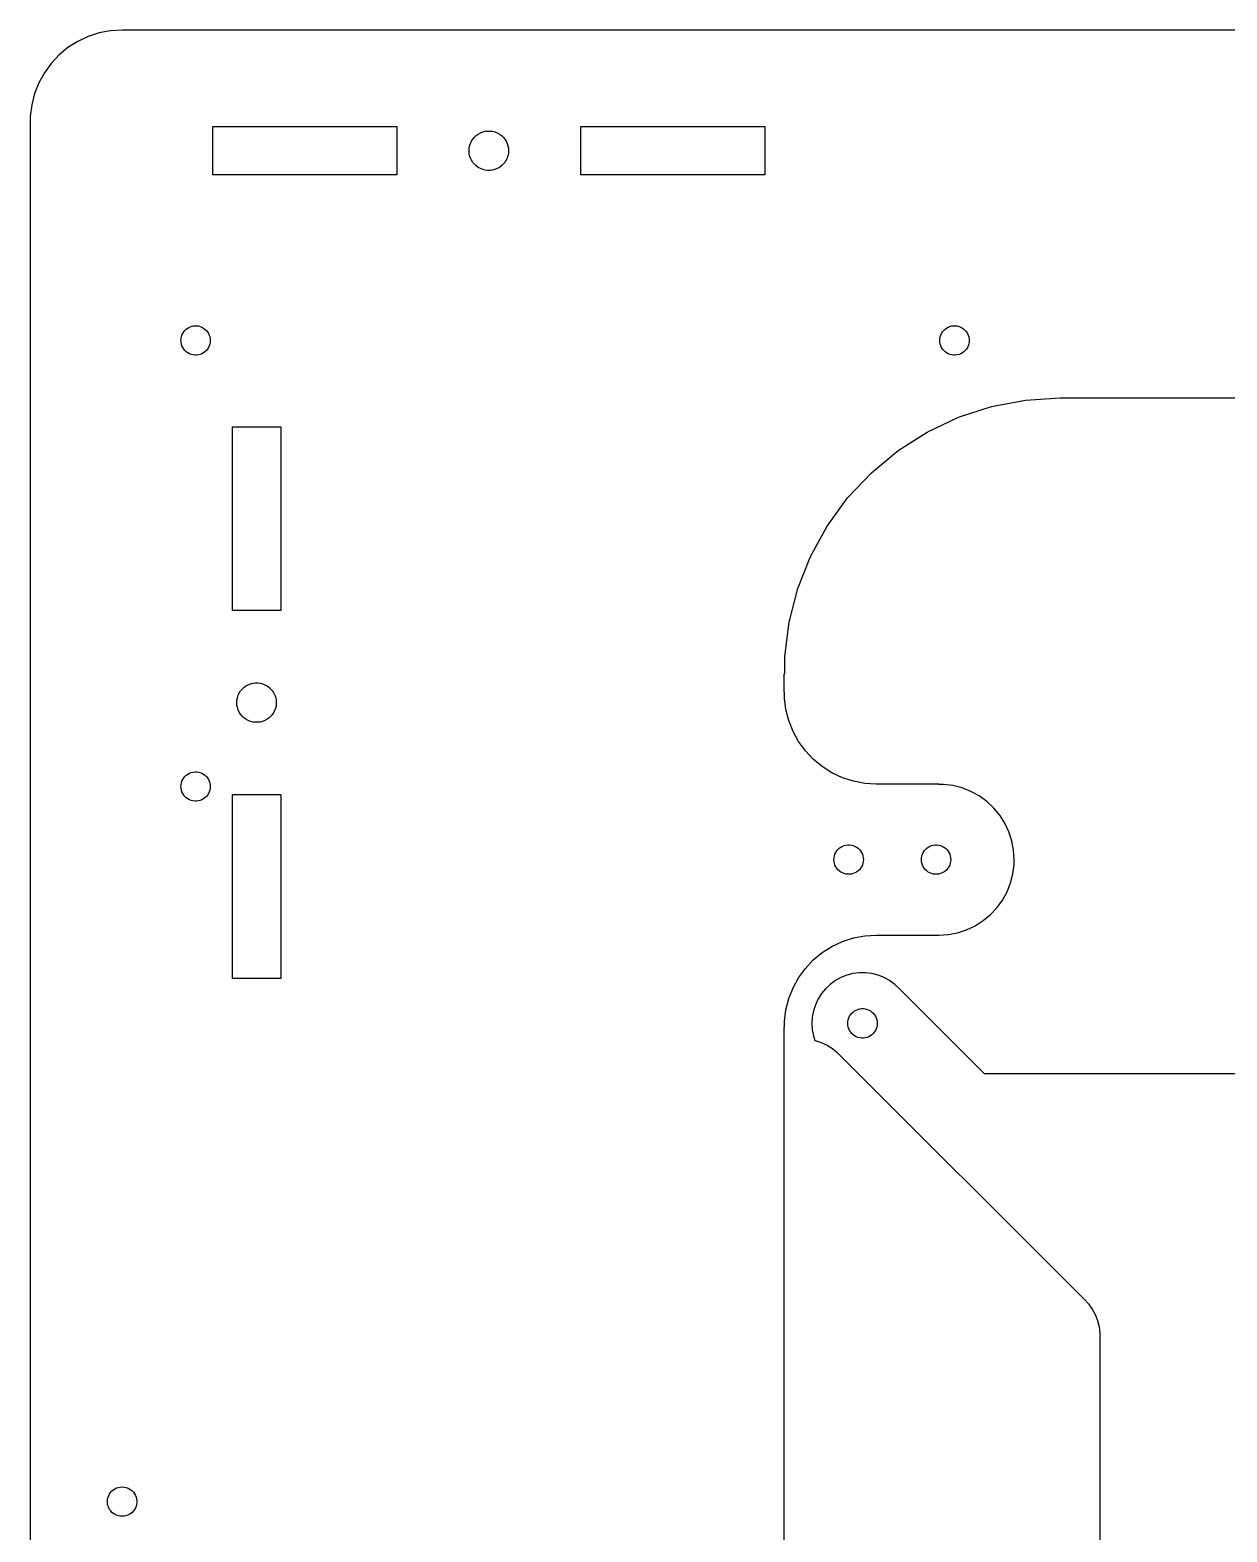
# Model space of a CAD drawing. Header units: metres. Extents: x -400 to 400, y -75 to 435.
# Drawn here: x -400 to -269.9, y 271.7 to 435 of the extents above; entities that cross this region are included whole.
import ezdxf

# ---------------------------------------------------------------- set-up
doc = ezdxf.new("R2010")
doc.units = ezdxf.units.M

msp = doc.modelspace()

# ---------------------------------------------------------------- linework, layer by layer
for p, q in [((-392.487, 434.686), (-393.681, 434.298)), ((-391.253, 434.921), (-392.487, 434.686)), ((-390, 435), (-391.253, 434.921)), ((-20, 435), (-390, 435)), ((-395.878, 433.09), (-396.845, 432.29)), ((-394.818, 433.763), (-395.878, 433.09)), ((-393.681, 434.298), (-394.818, 433.763)), ((-397.705, 431.374), (-398.443, 430.358)), ((-396.845, 432.29), (-397.705, 431.374)), ((-398.443, 430.358), (-399.048, 429.258)), ((-399.511, 428.09), (-399.823, 426.874)), ((-399.048, 429.258), (-399.511, 428.09)), ((-399.823, 426.874), (-399.98, 425.628)), ((-399.98, 425), (-400, 425)), ((-400, 425), (-400, 255)), ((-399.98, 425.628), (-399.98, 425)), ((-380.125, 419.25), (-380.125, 424.5)), ((-380.125, 424.5), (-360.125, 424.5)), ((-360.125, 424.5), (-360.125, 419.25)), ((-352.009, 422.911), (-351.864, 423.139)), ((-351.864, 423.139), (-351.692, 423.347)), ((-351.692, 423.347), (-351.495, 423.532)), ((-351.495, 423.532), (-351.277, 423.69)), ((-351.277, 423.69), (-351.04, 423.82)), ((-351.04, 423.82), (-350.789, 423.92)), ((-350.789, 423.92), (-350.528, 423.987)), ((-350.528, 423.987), (-350.26, 424.021)), ((-350.26, 424.021), (-349.99, 424.021)), ((-349.99, 424.021), (-349.722, 423.987)), ((-349.722, 423.987), (-349.461, 423.92)), ((-349.461, 423.92), (-349.21, 423.82)), ((-349.21, 423.82), (-348.973, 423.69)), ((-348.973, 423.69), (-348.755, 423.532)), ((-348.755, 423.532), (-348.558, 423.347)), ((-348.558, 423.347), (-348.386, 423.139)), ((-348.386, 423.139), (-348.241, 422.911)), ((-340.125, 419.25), (-340.125, 424.5)), ((-340.125, 424.5), (-320.125, 424.5)), ((-320.125, 424.5), (-320.125, 419.25)), ((-352.275, 421.875), (-352.258, 422.144)), ((-352.258, 421.606), (-352.275, 421.875)), ((-352.258, 422.144), (-352.207, 422.41)), ((-352.207, 421.34), (-352.258, 421.606)), ((-352.207, 422.41), (-352.124, 422.666)), ((-352.124, 421.084), (-352.207, 421.34)), ((-352.124, 422.666), (-352.009, 422.911)), ((-348.241, 422.911), (-348.126, 422.666)), ((-348.126, 422.666), (-348.043, 422.41)), ((-348.043, 421.34), (-348.126, 421.084)), ((-348.043, 422.41), (-347.992, 422.144)), ((-347.992, 421.606), (-348.043, 421.34)), ((-347.992, 422.144), (-347.975, 421.875)), ((-347.975, 421.875), (-347.992, 421.606)), ((-352.009, 420.839), (-352.124, 421.084)), ((-351.864, 420.611), (-352.009, 420.839)), ((-351.692, 420.403), (-351.864, 420.611)), ((-351.495, 420.218), (-351.692, 420.403)), ((-351.277, 420.06), (-351.495, 420.218)), ((-351.04, 419.93), (-351.277, 420.06)), ((-350.789, 419.83), (-351.04, 419.93)), ((-350.528, 419.763), (-350.789, 419.83)), ((-350.26, 419.729), (-350.528, 419.763)), ((-349.99, 419.729), (-350.26, 419.729)), ((-349.722, 419.763), (-349.99, 419.729)), ((-349.461, 419.83), (-349.722, 419.763)), ((-349.21, 419.93), (-349.461, 419.83)), ((-348.973, 420.06), (-349.21, 419.93)), ((-348.755, 420.218), (-348.973, 420.06)), ((-348.558, 420.403), (-348.755, 420.218)), ((-348.386, 420.611), (-348.558, 420.403)), ((-348.241, 420.839), (-348.386, 420.611)), ((-348.126, 421.084), (-348.241, 420.839)), ((-360.125, 419.25), (-380.125, 419.25)), ((-320.125, 419.25), (-340.125, 419.25)), ((-383.55, 401.648), (-383.488, 401.839)), ((-383.488, 401.839), (-383.402, 402.021)), ((-383.402, 402.021), (-383.294, 402.19)), ((-383.294, 402.19), (-383.166, 402.345)), ((-383.166, 402.345), (-383.02, 402.483)), ((-383.02, 402.483), (-382.857, 402.601)), ((-382.857, 402.601), (-382.681, 402.698)), ((-382.681, 402.698), (-382.494, 402.772)), ((-382.494, 402.772), (-382.3, 402.822)), ((-382.3, 402.822), (-382.1, 402.847)), ((-382.1, 402.847), (-381.9, 402.847)), ((-381.9, 402.847), (-381.7, 402.822)), ((-381.7, 402.822), (-381.506, 402.772)), ((-381.506, 402.772), (-381.319, 402.698)), ((-381.319, 402.698), (-381.143, 402.601)), ((-381.143, 402.601), (-380.98, 402.483)), ((-380.98, 402.483), (-380.834, 402.345)), ((-380.834, 402.345), (-380.706, 402.19)), ((-380.706, 402.19), (-380.598, 402.021)), ((-380.598, 402.021), (-380.512, 401.839)), ((-380.512, 401.839), (-380.45, 401.648)), ((-301.05, 401.648), (-300.988, 401.839)), ((-300.988, 401.839), (-300.902, 402.021)), ((-300.902, 402.021), (-300.794, 402.19)), ((-300.794, 402.19), (-300.666, 402.345)), ((-300.666, 402.345), (-300.52, 402.483)), ((-300.52, 402.483), (-300.357, 402.601)), ((-300.357, 402.601), (-300.181, 402.698)), ((-300.181, 402.698), (-299.994, 402.772)), ((-299.994, 402.772), (-299.8, 402.822)), ((-299.8, 402.822), (-299.6, 402.847)), ((-299.6, 402.847), (-299.4, 402.847)), ((-299.4, 402.847), (-299.2, 402.822)), ((-299.2, 402.822), (-299.006, 402.772)), ((-299.006, 402.772), (-298.819, 402.698)), ((-298.819, 402.698), (-298.643, 402.601)), ((-298.643, 402.601), (-298.48, 402.483)), ((-298.48, 402.483), (-298.334, 402.345)), ((-298.334, 402.345), (-298.206, 402.19)), ((-298.206, 402.19), (-298.098, 402.021)), ((-298.098, 402.021), (-298.012, 401.839)), ((-298.012, 401.839), (-297.95, 401.648)), ((-383.6, 401.25), (-383.587, 401.451)), ((-383.587, 401.049), (-383.6, 401.25)), ((-383.587, 401.451), (-383.55, 401.648)), ((-383.55, 400.852), (-383.587, 401.049)), ((-383.488, 400.661), (-383.55, 400.852)), ((-383.402, 400.479), (-383.488, 400.661)), ((-383.294, 400.31), (-383.402, 400.479)), ((-383.166, 400.155), (-383.294, 400.31)), ((-383.02, 400.017), (-383.166, 400.155)), ((-380.834, 400.155), (-380.98, 400.017)), ((-380.706, 400.31), (-380.834, 400.155)), ((-380.598, 400.479), (-380.706, 400.31)), ((-380.512, 400.661), (-380.598, 400.479)), ((-380.45, 400.852), (-380.512, 400.661)), ((-380.45, 401.648), (-380.413, 401.451)), ((-380.413, 401.049), (-380.45, 400.852)), ((-380.413, 401.451), (-380.4, 401.25)), ((-380.4, 401.25), (-380.413, 401.049)), ((-301.1, 401.25), (-301.087, 401.451)), ((-301.087, 401.049), (-301.1, 401.25)), ((-301.087, 401.451), (-301.05, 401.648)), ((-301.05, 400.852), (-301.087, 401.049)), ((-300.988, 400.661), (-301.05, 400.852)), ((-300.902, 400.479), (-300.988, 400.661)), ((-300.794, 400.31), (-300.902, 400.479)), ((-300.666, 400.155), (-300.794, 400.31)), ((-300.52, 400.017), (-300.666, 400.155)), ((-298.334, 400.155), (-298.48, 400.017)), ((-298.206, 400.31), (-298.334, 400.155)), ((-298.098, 400.479), (-298.206, 400.31)), ((-298.012, 400.661), (-298.098, 400.479)), ((-297.95, 400.852), (-298.012, 400.661)), ((-297.95, 401.648), (-297.913, 401.451)), ((-297.913, 401.049), (-297.95, 400.852)), ((-297.913, 401.451), (-297.9, 401.25)), ((-297.9, 401.25), (-297.913, 401.049)), ((-382.857, 399.899), (-383.02, 400.017)), ((-382.681, 399.802), (-382.857, 399.899)), ((-382.494, 399.728), (-382.681, 399.802)), ((-382.3, 399.678), (-382.494, 399.728)), ((-382.1, 399.653), (-382.3, 399.678)), ((-381.9, 399.653), (-382.1, 399.653)), ((-381.7, 399.678), (-381.9, 399.653)), ((-381.506, 399.728), (-381.7, 399.678)), ((-381.319, 399.802), (-381.506, 399.728)), ((-381.143, 399.899), (-381.319, 399.802)), ((-380.98, 400.017), (-381.143, 399.899)), ((-300.357, 399.899), (-300.52, 400.017)), ((-300.181, 399.802), (-300.357, 399.899)), ((-299.994, 399.728), (-300.181, 399.802)), ((-299.8, 399.678), (-299.994, 399.728)), ((-299.6, 399.653), (-299.8, 399.678)), ((-299.4, 399.653), (-299.6, 399.653)), ((-299.2, 399.678), (-299.4, 399.653)), ((-299.006, 399.728), (-299.2, 399.678)), ((-298.819, 399.802), (-299.006, 399.728)), ((-298.643, 399.899), (-298.819, 399.802)), ((-298.48, 400.017), (-298.643, 399.899)), ((-299.044, 392.893), (-295.461, 394.057)), ((-295.461, 394.057), (-291.76, 394.763)), ((-291.76, 394.763), (-288, 395)), ((-288, 395), (-264.25, 395)), ((-302.453, 391.289), (-299.044, 392.893)), ((-378, 371.875), (-378, 391.875)), ((-378, 391.875), (-372.75, 391.875)), ((-372.75, 391.875), (-372.75, 371.875)), ((-305.634, 389.271), (-302.453, 391.289)), ((-308.536, 386.869), (-305.634, 389.271)), ((-311.115, 384.123), (-308.536, 386.869)), ((-313.33, 381.075), (-311.115, 384.123)), ((-315.145, 377.773), (-313.33, 381.075)), ((-316.532, 374.271), (-315.145, 377.773)), ((-317.469, 370.621), (-316.532, 374.271)), ((-372.75, 371.875), (-378, 371.875)), ((-317.941, 366.884), (-317.469, 370.621)), ((-317.941, 365), (-317.941, 366.884)), ((-318, 363), (-318, 365)), ((-318, 365), (-317.941, 365)), ((-377.457, 362.41), (-377.374, 362.666)), ((-377.374, 362.666), (-377.259, 362.911)), ((-377.259, 362.911), (-377.114, 363.139)), ((-377.114, 363.139), (-376.942, 363.347)), ((-376.942, 363.347), (-376.745, 363.532)), ((-376.745, 363.532), (-376.527, 363.69)), ((-376.527, 363.69), (-376.29, 363.82)), ((-376.29, 363.82), (-376.039, 363.92)), ((-376.039, 363.92), (-375.778, 363.987)), ((-375.778, 363.987), (-375.51, 364.021)), ((-375.51, 364.021), (-375.24, 364.021)), ((-375.24, 364.021), (-374.972, 363.987)), ((-374.972, 363.987), (-374.711, 363.92)), ((-374.711, 363.92), (-374.46, 363.82)), ((-374.46, 363.82), (-374.223, 363.69)), ((-374.223, 363.69), (-374.005, 363.532)), ((-374.005, 363.532), (-373.808, 363.347)), ((-373.808, 363.347), (-373.636, 363.139)), ((-373.636, 363.139), (-373.491, 362.911)), ((-373.491, 362.911), (-373.376, 362.666)), ((-373.376, 362.666), (-373.293, 362.41)), ((-317.98, 363), (-318, 363)), ((-317.98, 362.372), (-317.98, 363)), ((-377.525, 361.875), (-377.508, 362.144)), ((-377.508, 361.606), (-377.525, 361.875)), ((-377.508, 362.144), (-377.457, 362.41)), ((-377.457, 361.34), (-377.508, 361.606)), ((-377.374, 361.084), (-377.457, 361.34)), ((-377.259, 360.839), (-377.374, 361.084)), ((-373.376, 361.084), (-373.491, 360.839)), ((-373.293, 361.34), (-373.376, 361.084)), ((-373.293, 362.41), (-373.242, 362.144)), ((-373.242, 361.606), (-373.293, 361.34)), ((-373.242, 362.144), (-373.225, 361.875)), ((-373.225, 361.875), (-373.242, 361.606)), ((-317.823, 361.126), (-317.98, 362.372)), ((-317.511, 359.91), (-317.823, 361.126)), ((-377.114, 360.611), (-377.259, 360.839)), ((-376.942, 360.403), (-377.114, 360.611)), ((-376.745, 360.218), (-376.942, 360.403)), ((-376.527, 360.06), (-376.745, 360.218)), ((-376.29, 359.93), (-376.527, 360.06)), ((-376.039, 359.83), (-376.29, 359.93)), ((-375.778, 359.763), (-376.039, 359.83)), ((-375.51, 359.729), (-375.778, 359.763)), ((-375.24, 359.729), (-375.51, 359.729)), ((-374.972, 359.763), (-375.24, 359.729)), ((-374.711, 359.83), (-374.972, 359.763)), ((-374.46, 359.93), (-374.711, 359.83)), ((-374.223, 360.06), (-374.46, 359.93)), ((-374.005, 360.218), (-374.223, 360.06)), ((-373.808, 360.403), (-374.005, 360.218)), ((-373.636, 360.611), (-373.808, 360.403)), ((-373.491, 360.839), (-373.636, 360.611)), ((-317.048, 358.742), (-317.511, 359.91)), ((-316.443, 357.642), (-317.048, 358.742)), ((-315.705, 356.626), (-316.443, 357.642)), ((-314.845, 355.71), (-315.705, 356.626)), ((-313.878, 354.91), (-314.845, 355.71)), ((-312.818, 354.237), (-313.878, 354.91)), ((-383.6, 352.75), (-383.587, 352.951)), ((-383.587, 352.549), (-383.6, 352.75)), ((-383.587, 352.951), (-383.55, 353.148)), ((-383.55, 353.148), (-383.488, 353.339)), ((-383.488, 353.339), (-383.402, 353.521)), ((-383.402, 353.521), (-383.294, 353.69)), ((-383.294, 353.69), (-383.166, 353.845)), ((-383.166, 353.845), (-383.02, 353.983)), ((-383.02, 353.983), (-382.857, 354.101)), ((-382.857, 354.101), (-382.681, 354.198)), ((-382.681, 354.198), (-382.494, 354.272)), ((-382.494, 354.272), (-382.3, 354.322)), ((-382.3, 354.322), (-382.1, 354.347)), ((-382.1, 354.347), (-381.9, 354.347)), ((-381.9, 354.347), (-381.7, 354.322)), ((-381.7, 354.322), (-381.506, 354.272)), ((-381.506, 354.272), (-381.319, 354.198)), ((-381.319, 354.198), (-381.143, 354.101)), ((-381.143, 354.101), (-380.98, 353.983)), ((-380.98, 353.983), (-380.834, 353.845)), ((-380.834, 353.845), (-380.706, 353.69)), ((-380.706, 353.69), (-380.598, 353.521)), ((-380.598, 353.521), (-380.512, 353.339)), ((-380.512, 353.339), (-380.45, 353.148)), ((-380.45, 353.148), (-380.413, 352.951)), ((-380.413, 352.951), (-380.4, 352.75)), ((-380.4, 352.75), (-380.413, 352.549)), ((-311.681, 353.702), (-312.818, 354.237)), ((-310.487, 353.314), (-311.681, 353.702)), ((-309.253, 353.079), (-310.487, 353.314)), ((-308, 353), (-309.253, 353.079)), ((-301.2, 353), (-308, 353)), ((-301.2, 352.984), (-301.2, 353)), ((-300.685, 352.984), (-301.2, 352.984)), ((-299.663, 352.855), (-300.685, 352.984)), ((-298.666, 352.599), (-299.663, 352.855)), ((-383.55, 352.352), (-383.587, 352.549)), ((-383.488, 352.161), (-383.55, 352.352)), ((-383.402, 351.979), (-383.488, 352.161)), ((-383.294, 351.81), (-383.402, 351.979)), ((-383.166, 351.655), (-383.294, 351.81)), ((-383.02, 351.517), (-383.166, 351.655)), ((-382.857, 351.399), (-383.02, 351.517)), ((-382.681, 351.302), (-382.857, 351.399)), ((-382.494, 351.228), (-382.681, 351.302)), ((-382.3, 351.178), (-382.494, 351.228)), ((-382.1, 351.153), (-382.3, 351.178)), ((-381.9, 351.153), (-382.1, 351.153)), ((-381.7, 351.178), (-381.9, 351.153)), ((-381.506, 351.228), (-381.7, 351.178)), ((-381.319, 351.302), (-381.506, 351.228)), ((-381.143, 351.399), (-381.319, 351.302)), ((-380.98, 351.517), (-381.143, 351.399)), ((-380.834, 351.655), (-380.98, 351.517)), ((-380.706, 351.81), (-380.834, 351.655)), ((-380.598, 351.979), (-380.706, 351.81)), ((-380.512, 352.161), (-380.598, 351.979)), ((-380.45, 352.352), (-380.512, 352.161)), ((-380.413, 352.549), (-380.45, 352.352)), ((-378, 331.875), (-378, 351.875)), ((-378, 351.875), (-372.75, 351.875)), ((-372.75, 351.875), (-372.75, 331.875)), ((-297.709, 352.22), (-298.666, 352.599)), ((-296.806, 351.724), (-297.709, 352.22)), ((-295.973, 351.118), (-296.806, 351.724)), ((-295.222, 350.413), (-295.973, 351.118)), ((-294.566, 349.62), (-295.222, 350.413)), ((-294.014, 348.75), (-294.566, 349.62)), ((-293.576, 347.819), (-294.014, 348.75)), ((-311.857, 346.151), (-311.681, 346.248)), ((-311.681, 346.248), (-311.494, 346.322)), ((-311.494, 346.322), (-311.3, 346.372)), ((-311.3, 346.372), (-311.1, 346.397)), ((-311.1, 346.397), (-310.9, 346.397)), ((-310.9, 346.397), (-310.7, 346.372)), ((-310.7, 346.372), (-310.506, 346.322)), ((-310.506, 346.322), (-310.319, 346.248)), ((-310.319, 346.248), (-310.143, 346.151)), ((-302.357, 346.151), (-302.181, 346.248)), ((-302.181, 346.248), (-301.994, 346.322)), ((-301.994, 346.322), (-301.8, 346.372)), ((-301.8, 346.372), (-301.6, 346.397)), ((-301.6, 346.397), (-301.4, 346.397)), ((-301.4, 346.397), (-301.2, 346.372)), ((-301.2, 346.372), (-301.006, 346.322)), ((-301.006, 346.322), (-300.819, 346.248)), ((-300.819, 346.248), (-300.643, 346.151)), ((-293.258, 346.839), (-293.576, 347.819)), ((-293.065, 345.828), (-293.258, 346.839)), ((-312.6, 344.8), (-312.587, 345.001)), ((-312.587, 344.599), (-312.6, 344.8)), ((-312.587, 345.001), (-312.55, 345.198)), ((-312.55, 344.402), (-312.587, 344.599)), ((-312.55, 345.198), (-312.488, 345.389)), ((-312.488, 345.389), (-312.402, 345.571)), ((-312.402, 345.571), (-312.294, 345.74)), ((-312.294, 345.74), (-312.166, 345.895)), ((-312.166, 345.895), (-312.02, 346.033)), ((-312.02, 346.033), (-311.857, 346.151)), ((-310.143, 346.151), (-309.98, 346.033)), ((-309.98, 346.033), (-309.834, 345.895)), ((-309.834, 345.895), (-309.706, 345.74)), ((-309.706, 345.74), (-309.598, 345.571)), ((-309.598, 345.571), (-309.512, 345.389)), ((-309.512, 345.389), (-309.45, 345.198)), ((-309.45, 345.198), (-309.413, 345.001)), ((-309.413, 344.599), (-309.45, 344.402)), ((-309.413, 345.001), (-309.4, 344.8)), ((-309.4, 344.8), (-309.413, 344.599)), ((-303.1, 344.8), (-303.087, 345.001)), ((-303.087, 344.599), (-303.1, 344.8)), ((-303.087, 345.001), (-303.05, 345.198)), ((-303.05, 344.402), (-303.087, 344.599)), ((-303.05, 345.198), (-302.988, 345.389)), ((-302.988, 345.389), (-302.902, 345.571)), ((-302.902, 345.571), (-302.794, 345.74)), ((-302.794, 345.74), (-302.666, 345.895)), ((-302.666, 345.895), (-302.52, 346.033)), ((-302.52, 346.033), (-302.357, 346.151)), ((-300.643, 346.151), (-300.48, 346.033)), ((-300.48, 346.033), (-300.334, 345.895)), ((-300.334, 345.895), (-300.206, 345.74)), ((-300.206, 345.74), (-300.098, 345.571)), ((-300.098, 345.571), (-300.012, 345.389)), ((-300.012, 345.389), (-299.95, 345.198)), ((-299.95, 345.198), (-299.913, 345.001)), ((-299.913, 344.599), (-299.95, 344.402)), ((-299.913, 345.001), (-299.9, 344.8)), ((-299.9, 344.8), (-299.913, 344.599)), ((-293, 344.8), (-293.065, 345.828)), ((-293.016, 344.285), (-293.016, 344.8)), ((-293.016, 344.8), (-293, 344.8)), ((-312.488, 344.211), (-312.55, 344.402)), ((-312.402, 344.029), (-312.488, 344.211)), ((-312.294, 343.86), (-312.402, 344.029)), ((-312.166, 343.705), (-312.294, 343.86)), ((-312.02, 343.567), (-312.166, 343.705)), ((-311.857, 343.449), (-312.02, 343.567)), ((-311.681, 343.352), (-311.857, 343.449)), ((-311.494, 343.278), (-311.681, 343.352)), ((-311.3, 343.228), (-311.494, 343.278)), ((-311.1, 343.203), (-311.3, 343.228)), ((-310.9, 343.203), (-311.1, 343.203)), ((-310.7, 343.228), (-310.9, 343.203)), ((-310.506, 343.278), (-310.7, 343.228)), ((-310.319, 343.352), (-310.506, 343.278)), ((-310.143, 343.449), (-310.319, 343.352)), ((-309.98, 343.567), (-310.143, 343.449)), ((-309.834, 343.705), (-309.98, 343.567)), ((-309.706, 343.86), (-309.834, 343.705)), ((-309.598, 344.029), (-309.706, 343.86)), ((-309.512, 344.211), (-309.598, 344.029)), ((-309.45, 344.402), (-309.512, 344.211)), ((-302.988, 344.211), (-303.05, 344.402)), ((-302.902, 344.029), (-302.988, 344.211)), ((-302.794, 343.86), (-302.902, 344.029)), ((-302.666, 343.705), (-302.794, 343.86)), ((-302.52, 343.567), (-302.666, 343.705)), ((-302.357, 343.449), (-302.52, 343.567)), ((-302.181, 343.352), (-302.357, 343.449)), ((-301.994, 343.278), (-302.181, 343.352)), ((-301.8, 343.228), (-301.994, 343.278)), ((-301.6, 343.203), (-301.8, 343.228)), ((-301.4, 343.203), (-301.6, 343.203)), ((-301.2, 343.228), (-301.4, 343.203)), ((-301.006, 343.278), (-301.2, 343.228)), ((-300.819, 343.352), (-301.006, 343.278)), ((-300.643, 343.449), (-300.819, 343.352)), ((-300.48, 343.567), (-300.643, 343.449)), ((-300.334, 343.705), (-300.48, 343.567)), ((-300.206, 343.86), (-300.334, 343.705)), ((-300.098, 344.029), (-300.206, 343.86)), ((-300.012, 344.211), (-300.098, 344.029)), ((-299.95, 344.402), (-300.012, 344.211)), ((-293.401, 342.266), (-293.145, 343.263)), ((-293.145, 343.263), (-293.016, 344.285)), ((-294.277, 340.406), (-293.78, 341.309)), ((-293.78, 341.309), (-293.401, 342.266)), ((-294.882, 339.573), (-294.277, 340.406)), ((-297.25, 337.614), (-296.38, 338.166)), ((-296.38, 338.166), (-295.587, 338.822)), ((-295.587, 338.822), (-294.882, 339.573)), ((-310.487, 336.286), (-309.253, 336.521)), ((-309.253, 336.521), (-308, 336.6)), ((-308, 336.6), (-301.2, 336.6)), ((-301.2, 336.6), (-300.172, 336.665)), ((-300.172, 336.665), (-299.161, 336.858)), ((-299.161, 336.858), (-298.181, 337.176)), ((-298.181, 337.176), (-297.25, 337.614)), ((-313.878, 334.69), (-312.818, 335.363)), ((-312.818, 335.363), (-311.681, 335.898)), ((-311.681, 335.898), (-310.487, 336.286)), ((-315.705, 332.974), (-314.845, 333.89)), ((-314.845, 333.89), (-313.878, 334.69)), ((-372.75, 331.875), (-378, 331.875)), ((-317.048, 330.858), (-316.443, 331.958)), ((-316.443, 331.958), (-315.705, 332.974)), ((-312.447, 331.644), (-313.006, 331.238)), ((-311.842, 331.977), (-312.447, 331.644)), ((-311.2, 332.231), (-311.842, 331.977)), ((-310.531, 332.403), (-311.2, 332.231)), ((-309.845, 332.489), (-310.531, 332.403)), ((-309.155, 332.489), (-309.845, 332.489)), ((-308.469, 332.403), (-309.155, 332.489)), ((-307.8, 332.231), (-308.469, 332.403)), ((-307.158, 331.977), (-307.8, 332.231)), ((-306.553, 331.644), (-307.158, 331.977)), ((-305.994, 331.238), (-306.553, 331.644)), ((-317.511, 329.69), (-317.048, 330.858)), ((-313.95, 330.233), (-314.32, 329.65)), ((-313.509, 330.765), (-313.95, 330.233)), ((-313.006, 331.238), (-313.509, 330.765)), ((-305.491, 330.765), (-305.994, 331.238)), ((-296.226, 321.5), (-305.491, 330.765)), ((-317.98, 327.228), (-317.823, 328.474)), ((-317.823, 328.474), (-317.511, 329.69)), ((-314.827, 328.368), (-314.957, 327.689)), ((-314.614, 329.025), (-314.827, 328.368)), ((-314.32, 329.65), (-314.614, 329.025)), ((-310.666, 328.095), (-310.52, 328.233)), ((-310.52, 328.233), (-310.357, 328.351)), ((-310.357, 328.351), (-310.181, 328.448)), ((-310.181, 328.448), (-309.994, 328.522)), ((-309.994, 328.522), (-309.8, 328.572)), ((-309.8, 328.572), (-309.6, 328.597)), ((-309.6, 328.597), (-309.4, 328.597)), ((-309.4, 328.597), (-309.2, 328.572)), ((-309.2, 328.572), (-309.006, 328.522)), ((-309.006, 328.522), (-308.819, 328.448)), ((-308.819, 328.448), (-308.643, 328.351)), ((-308.643, 328.351), (-308.48, 328.233)), ((-308.48, 328.233), (-308.334, 328.095)), ((-318, 80), (-318, 326.6)), ((-318, 326.6), (-317.98, 326.6)), ((-317.98, 326.6), (-317.98, 327.228)), ((-314.957, 327.689), (-315, 327)), ((-315, 327), (-314.957, 326.311)), ((-311.1, 327), (-311.087, 327.201)), ((-311.087, 326.799), (-311.1, 327)), ((-311.087, 327.201), (-311.05, 327.398)), ((-311.05, 326.602), (-311.087, 326.799)), ((-311.05, 327.398), (-310.988, 327.589)), ((-310.988, 326.411), (-311.05, 326.602)), ((-310.988, 327.589), (-310.902, 327.771)), ((-310.902, 327.771), (-310.794, 327.94)), ((-310.794, 327.94), (-310.666, 328.095)), ((-308.334, 328.095), (-308.206, 327.94)), ((-308.206, 327.94), (-308.098, 327.771)), ((-308.098, 327.771), (-308.012, 327.589)), ((-308.012, 327.589), (-307.95, 327.398)), ((-307.95, 326.602), (-308.012, 326.411)), ((-307.95, 327.398), (-307.913, 327.201)), ((-307.913, 326.799), (-307.95, 326.602)), ((-307.913, 327.201), (-307.9, 327)), ((-307.9, 327), (-307.913, 326.799)), ((-314.957, 326.311), (-314.827, 325.632)), ((-314.827, 325.632), (-314.671, 325.15)), ((-314.671, 325.15), (-314.632, 325.143)), ((-314.632, 325.143), (-313.975, 324.929)), ((-310.902, 326.229), (-310.988, 326.411)), ((-310.794, 326.06), (-310.902, 326.229)), ((-310.666, 325.905), (-310.794, 326.06)), ((-310.52, 325.767), (-310.666, 325.905)), ((-310.357, 325.649), (-310.52, 325.767)), ((-310.181, 325.552), (-310.357, 325.649)), ((-309.994, 325.478), (-310.181, 325.552)), ((-309.8, 325.428), (-309.994, 325.478)), ((-309.6, 325.403), (-309.8, 325.428)), ((-309.4, 325.403), (-309.6, 325.403)), ((-309.2, 325.428), (-309.4, 325.403)), ((-309.006, 325.478), (-309.2, 325.428)), ((-308.819, 325.552), (-309.006, 325.478)), ((-308.643, 325.649), (-308.819, 325.552)), ((-308.48, 325.767), (-308.643, 325.649)), ((-308.334, 325.905), (-308.48, 325.767)), ((-308.206, 326.06), (-308.334, 325.905)), ((-308.098, 326.229), (-308.206, 326.06)), ((-308.012, 326.411), (-308.098, 326.229)), ((-313.975, 324.929), (-313.35, 324.635)), ((-313.35, 324.635), (-312.767, 324.265)), ((-312.767, 324.265), (-312.235, 323.825)), ((-312.235, 323.825), (-285.41, 297)), ((-113.774, 321.5), (-296.226, 321.5)), ((-285.41, 297), (-284.937, 296.497)), ((-284.937, 296.497), (-284.531, 295.938)), ((-284.531, 295.938), (-284.198, 295.333)), ((-284.198, 295.333), (-283.944, 294.69)), ((-283.944, 294.69), (-283.772, 294.021)), ((-283.772, 294.021), (-283.686, 293.336)), ((-283.686, 293.336), (-283.686, 264.664)), ((-391.351, 275.857), (-391.233, 276.02)), ((-391.233, 276.02), (-391.095, 276.166)), ((-391.095, 276.166), (-390.94, 276.294)), ((-390.94, 276.294), (-390.771, 276.402)), ((-390.771, 276.402), (-390.589, 276.488)), ((-390.589, 276.488), (-390.398, 276.55)), ((-390.398, 276.55), (-390.201, 276.587)), ((-390.201, 276.587), (-390, 276.6)), ((-390, 276.6), (-389.799, 276.587)), ((-389.799, 276.587), (-389.602, 276.55)), ((-389.602, 276.55), (-389.411, 276.488)), ((-389.411, 276.488), (-389.229, 276.402)), ((-389.229, 276.402), (-389.06, 276.294)), ((-389.06, 276.294), (-388.905, 276.166)), ((-388.905, 276.166), (-388.767, 276.02)), ((-388.767, 276.02), (-388.649, 275.857)), ((-391.597, 275.1), (-391.572, 275.3)), ((-391.597, 274.9), (-391.597, 275.1)), ((-391.572, 274.7), (-391.597, 274.9)), ((-391.572, 275.3), (-391.522, 275.494)), ((-391.522, 274.506), (-391.572, 274.7)), ((-391.522, 275.494), (-391.448, 275.681)), ((-391.448, 274.319), (-391.522, 274.506)), ((-391.448, 275.681), (-391.351, 275.857)), ((-388.649, 275.857), (-388.552, 275.681)), ((-388.552, 275.681), (-388.478, 275.494)), ((-388.478, 274.506), (-388.552, 274.319)), ((-388.478, 275.494), (-388.428, 275.3)), ((-388.428, 274.7), (-388.478, 274.506)), ((-388.428, 275.3), (-388.403, 275.1)), ((-388.403, 274.9), (-388.428, 274.7)), ((-388.403, 275.1), (-388.403, 274.9)), ((-391.351, 274.143), (-391.448, 274.319)), ((-391.233, 273.98), (-391.351, 274.143)), ((-391.095, 273.834), (-391.233, 273.98)), ((-390.94, 273.706), (-391.095, 273.834)), ((-390.771, 273.598), (-390.94, 273.706)), ((-390.589, 273.512), (-390.771, 273.598)), ((-390.398, 273.45), (-390.589, 273.512)), ((-390.201, 273.413), (-390.398, 273.45)), ((-390, 273.4), (-390.201, 273.413)), ((-389.799, 273.413), (-390, 273.4)), ((-389.602, 273.45), (-389.799, 273.413)), ((-389.411, 273.512), (-389.602, 273.45)), ((-389.229, 273.598), (-389.411, 273.512)), ((-389.06, 273.706), (-389.229, 273.598)), ((-388.905, 273.834), (-389.06, 273.706)), ((-388.767, 273.98), (-388.905, 273.834)), ((-388.649, 274.143), (-388.767, 273.98)), ((-388.552, 274.319), (-388.649, 274.143))]:
    msp.add_line(p, q)

doc.saveas('drawing.dxf')
